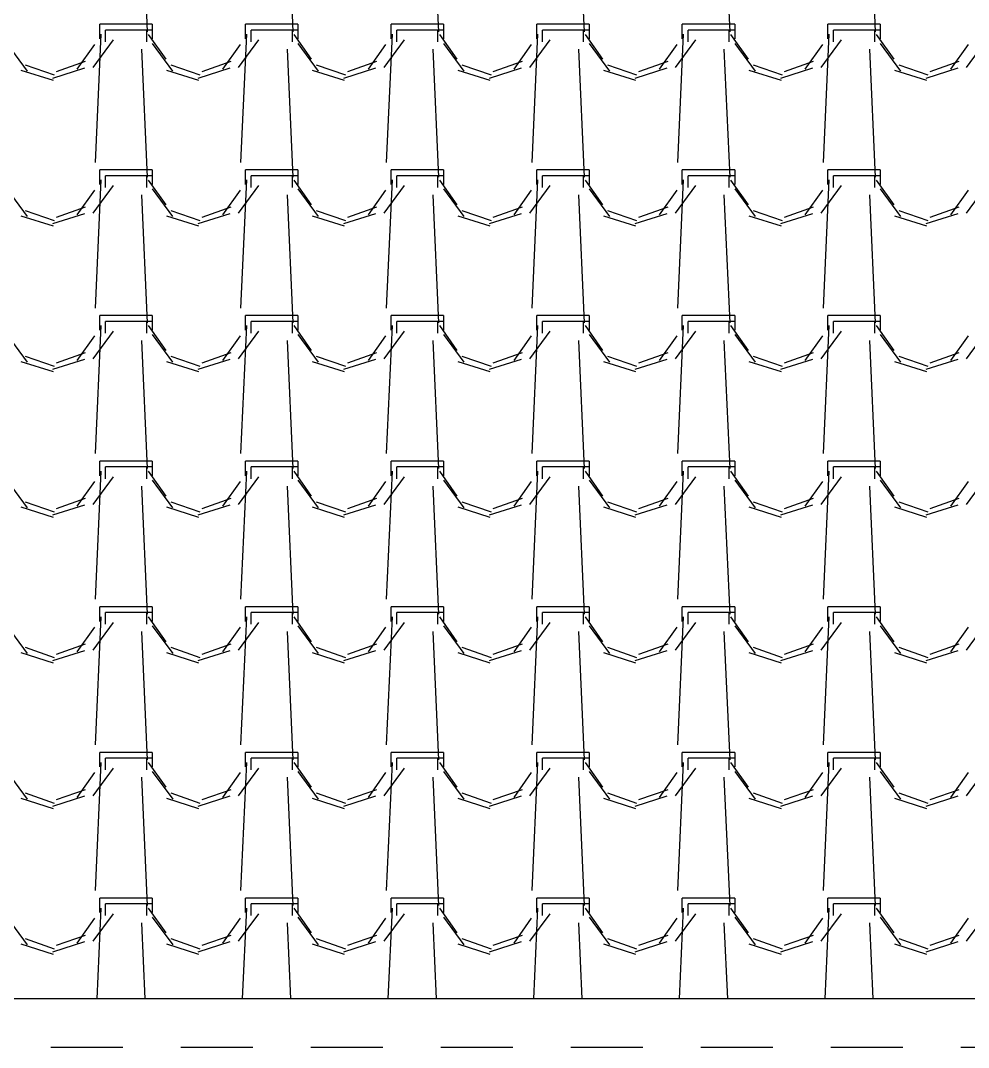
# Model space of a CAD drawing. Header units: millimetres. Extents: x 3923 to 4007, y 744 to 863.
# Drawn here: x 3930.533 to 3932.174, y 840.999 to 842.776 of the extents above; entities that cross this region are included whole.
import ezdxf

# ---------------------------------------------------------------- set-up
doc = ezdxf.new("R2010")
doc.units = ezdxf.units.MM
doc.linetypes.add('HIDDEN2', pattern=[0.1875, 0.125, -0.0625])
doc.layers.add('-HIDRO', color=8, linetype='Continuous')

msp = doc.modelspace()

# ---------------------------------------------------------------- linework, layer by layer
at = {"layer": '-HIDRO', "linetype": 'Continuous'}
for p, q in [((3930.7423, 842.9786), (3930.7523, 842.7568)), ((3930.9943, 842.9786), (3931.0043, 842.7568)), ((3931.2463, 842.9786), (3931.2563, 842.7568)), ((3931.4983, 842.9786), (3931.5083, 842.7568)), ((3931.7503, 842.9786), (3931.7603, 842.7568)), ((3932.0023, 842.9786), (3932.0123, 842.7568)), ((3930.7508, 842.7696), (3930.6702, 842.7696)), ((3930.6702, 842.7444), (3930.6702, 842.7696)), ((3930.7508, 842.7595), (3930.6802, 842.7595)), ((3930.6802, 842.7393), (3930.6802, 842.7595)), ((3930.7609, 842.7696), (3930.7508, 842.7696)), ((3930.7508, 842.7595), (3930.7508, 842.7393)), ((3930.7609, 842.7595), (3930.7508, 842.7595)), ((3930.7609, 842.7696), (3930.7609, 842.7444)), ((3931.0028, 842.7696), (3930.9222, 842.7696)), ((3930.9222, 842.7444), (3930.9222, 842.7696)), ((3931.0028, 842.7595), (3930.9322, 842.7595)), ((3930.9322, 842.7393), (3930.9322, 842.7595)), ((3931.0129, 842.7696), (3931.0028, 842.7696)), ((3931.0028, 842.7595), (3931.0028, 842.7393)), ((3931.0129, 842.7595), (3931.0028, 842.7595)), ((3931.0129, 842.7696), (3931.0129, 842.7444)), ((3931.2548, 842.7696), (3931.1742, 842.7696)), ((3931.1742, 842.7444), (3931.1742, 842.7696)), ((3931.2548, 842.7595), (3931.1842, 842.7595)), ((3931.1842, 842.7393), (3931.1842, 842.7595)), ((3931.2649, 842.7696), (3931.2548, 842.7696)), ((3931.2548, 842.7595), (3931.2548, 842.7393)), ((3931.2649, 842.7595), (3931.2548, 842.7595)), ((3931.2649, 842.7696), (3931.2649, 842.7444)), ((3931.5068, 842.7696), (3931.4262, 842.7696)), ((3931.4262, 842.7444), (3931.4262, 842.7696)), ((3931.5068, 842.7595), (3931.4362, 842.7595)), ((3931.4362, 842.7393), (3931.4362, 842.7595)), ((3931.5169, 842.7696), (3931.5068, 842.7696)), ((3931.5068, 842.7595), (3931.5068, 842.7393)), ((3931.5169, 842.7595), (3931.5068, 842.7595)), ((3931.5169, 842.7696), (3931.5169, 842.7444)), ((3931.7588, 842.7696), (3931.6782, 842.7696)), ((3931.6782, 842.7444), (3931.6782, 842.7696)), ((3931.7588, 842.7595), (3931.6882, 842.7595)), ((3931.6882, 842.7393), (3931.6882, 842.7595)), ((3931.7689, 842.7696), (3931.7588, 842.7696)), ((3931.7588, 842.7595), (3931.7588, 842.7393)), ((3931.7689, 842.7595), (3931.7588, 842.7595)), ((3931.7689, 842.7696), (3931.7689, 842.7444)), ((3932.0108, 842.7696), (3931.9302, 842.7696)), ((3931.9302, 842.7444), (3931.9302, 842.7696)), ((3932.0108, 842.7595), (3931.9402, 842.7595)), ((3931.9402, 842.7393), (3931.9402, 842.7595)), ((3932.0209, 842.7696), (3932.0108, 842.7696)), ((3932.0108, 842.7595), (3932.0108, 842.7393)), ((3932.0209, 842.7595), (3932.0108, 842.7595)), ((3932.0209, 842.7696), (3932.0209, 842.7444)), ((3930.5089, 842.7366), (3930.5441, 842.6887)), ((3930.6583, 842.6947), (3930.6936, 842.7425)), ((3930.6718, 842.7523), (3930.6618, 842.5306)), ((3930.7539, 842.7521), (3930.7841, 842.7092)), ((3930.7609, 842.7366), (3930.7961, 842.6887)), ((3930.9103, 842.6947), (3930.9456, 842.7425)), ((3930.9238, 842.7523), (3930.9138, 842.5306)), ((3931.0059, 842.7521), (3931.0361, 842.7092)), ((3931.0129, 842.7366), (3931.0481, 842.6887)), ((3931.1623, 842.6947), (3931.1976, 842.7425)), ((3931.1758, 842.7523), (3931.1658, 842.5306)), ((3931.2579, 842.7521), (3931.2881, 842.7092)), ((3931.2649, 842.7366), (3931.3001, 842.6887)), ((3931.4143, 842.6947), (3931.4496, 842.7425)), ((3931.4278, 842.7523), (3931.4178, 842.5306)), ((3931.5099, 842.7521), (3931.5401, 842.7092)), ((3931.5169, 842.7366), (3931.5521, 842.6887)), ((3931.6663, 842.6947), (3931.7016, 842.7425)), ((3931.6798, 842.7523), (3931.6698, 842.5306)), ((3931.7619, 842.7521), (3931.7921, 842.7092)), ((3931.7689, 842.7366), (3931.8041, 842.6887)), ((3931.9183, 842.6947), (3931.9536, 842.7425)), ((3931.9318, 842.7523), (3931.9218, 842.5306)), ((3932.0139, 842.7521), (3932.0441, 842.7092)), ((3932.0209, 842.7366), (3932.0561, 842.6887)), ((3932.1703, 842.6947), (3932.2056, 842.7425)), ((3930.631, 842.6917), (3930.6613, 842.7346)), ((3930.7423, 842.7266), (3930.7523, 842.5048)), ((3930.883, 842.6917), (3930.9133, 842.7346)), ((3930.9943, 842.7266), (3931.0043, 842.5048)), ((3931.135, 842.6917), (3931.1653, 842.7346)), ((3931.2463, 842.7266), (3931.2563, 842.5048)), ((3931.387, 842.6917), (3931.4173, 842.7346)), ((3931.4983, 842.7266), (3931.5083, 842.5048)), ((3931.639, 842.6917), (3931.6693, 842.7346)), ((3931.7503, 842.7266), (3931.7603, 842.5048)), ((3931.891, 842.6917), (3931.9213, 842.7346)), ((3932.0023, 842.7266), (3932.0123, 842.5048)), ((3932.143, 842.6917), (3932.1733, 842.7346)), ((3930.5951, 842.6879), (3930.6455, 842.7055)), ((3930.8471, 842.6879), (3930.8975, 842.7055)), ((3931.0991, 842.6879), (3931.1495, 842.7055)), ((3931.3511, 842.6879), (3931.4015, 842.7055)), ((3931.6031, 842.6879), (3931.6535, 842.7055)), ((3931.8551, 842.6879), (3931.9055, 842.7055)), ((3932.1071, 842.6879), (3932.1575, 842.7055)), ((3930.5336, 842.6903), (3930.5891, 842.6726)), ((3930.5408, 842.6996), (3930.5912, 842.6819)), ((3930.5885, 842.6766), (3930.6439, 842.6942)), ((3930.7856, 842.6903), (3930.8411, 842.6726)), ((3930.7928, 842.6996), (3930.8432, 842.6819)), ((3930.8405, 842.6766), (3930.8959, 842.6942)), ((3931.0376, 842.6903), (3931.0931, 842.6726)), ((3931.0448, 842.6996), (3931.0952, 842.6819)), ((3931.0925, 842.6766), (3931.1479, 842.6942)), ((3931.2896, 842.6903), (3931.3451, 842.6726)), ((3931.2968, 842.6996), (3931.3472, 842.6819)), ((3931.3445, 842.6766), (3931.3999, 842.6942)), ((3931.5416, 842.6903), (3931.5971, 842.6726)), ((3931.5488, 842.6996), (3931.5992, 842.6819)), ((3931.5965, 842.6766), (3931.6519, 842.6942)), ((3931.7936, 842.6903), (3931.8491, 842.6726)), ((3931.8008, 842.6996), (3931.8512, 842.6819)), ((3931.8485, 842.6766), (3931.9039, 842.6942)), ((3932.0456, 842.6903), (3932.1011, 842.6726)), ((3932.0528, 842.6996), (3932.1032, 842.6819)), ((3932.1005, 842.6766), (3932.1559, 842.6942)), ((3930.7508, 842.5176), (3930.6702, 842.5176)), ((3930.6702, 842.4924), (3930.6702, 842.5176)), ((3930.7508, 842.5075), (3930.6802, 842.5075)), ((3930.6802, 842.4873), (3930.6802, 842.5075)), ((3930.7609, 842.5176), (3930.7508, 842.5176)), ((3930.7508, 842.5075), (3930.7508, 842.4873)), ((3930.7609, 842.5075), (3930.7508, 842.5075)), ((3930.7609, 842.5176), (3930.7609, 842.4924)), ((3931.0028, 842.5176), (3930.9222, 842.5176)), ((3930.9222, 842.4924), (3930.9222, 842.5176)), ((3931.0028, 842.5075), (3930.9322, 842.5075)), ((3930.9322, 842.4873), (3930.9322, 842.5075)), ((3931.0129, 842.5176), (3931.0028, 842.5176)), ((3931.0028, 842.5075), (3931.0028, 842.4873)), ((3931.0129, 842.5075), (3931.0028, 842.5075)), ((3931.0129, 842.5176), (3931.0129, 842.4924)), ((3931.2548, 842.5176), (3931.1742, 842.5176)), ((3931.1742, 842.4924), (3931.1742, 842.5176)), ((3931.2548, 842.5075), (3931.1842, 842.5075)), ((3931.1842, 842.4873), (3931.1842, 842.5075)), ((3931.2649, 842.5176), (3931.2548, 842.5176)), ((3931.2548, 842.5075), (3931.2548, 842.4873)), ((3931.2649, 842.5075), (3931.2548, 842.5075)), ((3931.2649, 842.5176), (3931.2649, 842.4924)), ((3931.5068, 842.5176), (3931.4262, 842.5176)), ((3931.4262, 842.4924), (3931.4262, 842.5176)), ((3931.5068, 842.5075), (3931.4362, 842.5075)), ((3931.4362, 842.4873), (3931.4362, 842.5075)), ((3931.5169, 842.5176), (3931.5068, 842.5176)), ((3931.5068, 842.5075), (3931.5068, 842.4873)), ((3931.5169, 842.5075), (3931.5068, 842.5075)), ((3931.5169, 842.5176), (3931.5169, 842.4924)), ((3931.7588, 842.5176), (3931.6782, 842.5176)), ((3931.6782, 842.4924), (3931.6782, 842.5176)), ((3931.7588, 842.5075), (3931.6882, 842.5075)), ((3931.6882, 842.4873), (3931.6882, 842.5075)), ((3931.7689, 842.5176), (3931.7588, 842.5176)), ((3931.7588, 842.5075), (3931.7588, 842.4873)), ((3931.7689, 842.5075), (3931.7588, 842.5075)), ((3931.7689, 842.5176), (3931.7689, 842.4924)), ((3932.0108, 842.5176), (3931.9302, 842.5176)), ((3931.9302, 842.4924), (3931.9302, 842.5176)), ((3932.0108, 842.5075), (3931.9402, 842.5075)), ((3931.9402, 842.4873), (3931.9402, 842.5075)), ((3932.0209, 842.5176), (3932.0108, 842.5176)), ((3932.0108, 842.5075), (3932.0108, 842.4873)), ((3932.0209, 842.5075), (3932.0108, 842.5075)), ((3932.0209, 842.5176), (3932.0209, 842.4924)), ((3930.6583, 842.4427), (3930.6936, 842.4905)), ((3930.6718, 842.5003), (3930.6618, 842.2786)), ((3930.7539, 842.5001), (3930.7841, 842.4572)), ((3930.9103, 842.4427), (3930.9456, 842.4905)), ((3930.9238, 842.5003), (3930.9138, 842.2786)), ((3931.0059, 842.5001), (3931.0361, 842.4572)), ((3931.1623, 842.4427), (3931.1976, 842.4905)), ((3931.1758, 842.5003), (3931.1658, 842.2786)), ((3931.2579, 842.5001), (3931.2881, 842.4572)), ((3931.4143, 842.4427), (3931.4496, 842.4905)), ((3931.4278, 842.5003), (3931.4178, 842.2786)), ((3931.5099, 842.5001), (3931.5401, 842.4572)), ((3931.6663, 842.4427), (3931.7016, 842.4905)), ((3931.6798, 842.5003), (3931.6698, 842.2786)), ((3931.7619, 842.5001), (3931.7921, 842.4572)), ((3931.9183, 842.4427), (3931.9536, 842.4905)), ((3931.9318, 842.5003), (3931.9218, 842.2786)), ((3932.0139, 842.5001), (3932.0441, 842.4572)), ((3932.1703, 842.4427), (3932.2056, 842.4905)), ((3930.5089, 842.4846), (3930.5441, 842.4367)), ((3930.631, 842.4397), (3930.6613, 842.4826)), ((3930.7423, 842.4746), (3930.7523, 842.2528)), ((3930.7609, 842.4846), (3930.7961, 842.4367)), ((3930.883, 842.4397), (3930.9133, 842.4826)), ((3930.9943, 842.4746), (3931.0043, 842.2528)), ((3931.0129, 842.4846), (3931.0481, 842.4367)), ((3931.135, 842.4397), (3931.1653, 842.4826)), ((3931.2463, 842.4746), (3931.2563, 842.2528)), ((3931.2649, 842.4846), (3931.3001, 842.4367)), ((3931.387, 842.4397), (3931.4173, 842.4826)), ((3931.4983, 842.4746), (3931.5083, 842.2528)), ((3931.5169, 842.4846), (3931.5521, 842.4367)), ((3931.639, 842.4397), (3931.6693, 842.4826)), ((3931.7503, 842.4746), (3931.7603, 842.2528)), ((3931.7689, 842.4846), (3931.8041, 842.4367)), ((3931.891, 842.4397), (3931.9213, 842.4826)), ((3932.0023, 842.4746), (3932.0123, 842.2528)), ((3932.0209, 842.4846), (3932.0561, 842.4367)), ((3932.143, 842.4397), (3932.1733, 842.4826)), ((3930.5951, 842.4359), (3930.6455, 842.4535)), ((3930.8471, 842.4359), (3930.8975, 842.4535)), ((3931.0991, 842.4359), (3931.1495, 842.4535)), ((3931.3511, 842.4359), (3931.4015, 842.4535)), ((3931.6031, 842.4359), (3931.6535, 842.4535)), ((3931.8551, 842.4359), (3931.9055, 842.4535)), ((3932.1071, 842.4359), (3932.1575, 842.4535)), ((3930.5336, 842.4383), (3930.5891, 842.4206)), ((3930.5408, 842.4475), (3930.5912, 842.4299)), ((3930.5885, 842.4246), (3930.6439, 842.4422)), ((3930.7856, 842.4383), (3930.8411, 842.4206)), ((3930.7928, 842.4475), (3930.8432, 842.4299)), ((3930.8405, 842.4246), (3930.8959, 842.4422)), ((3931.0376, 842.4383), (3931.0931, 842.4206)), ((3931.0448, 842.4475), (3931.0952, 842.4299)), ((3931.0925, 842.4246), (3931.1479, 842.4422)), ((3931.2896, 842.4383), (3931.3451, 842.4206)), ((3931.2968, 842.4475), (3931.3472, 842.4299)), ((3931.3445, 842.4246), (3931.3999, 842.4422)), ((3931.5416, 842.4383), (3931.5971, 842.4206)), ((3931.5488, 842.4475), (3931.5992, 842.4299)), ((3931.5965, 842.4246), (3931.6519, 842.4422)), ((3931.7936, 842.4383), (3931.8491, 842.4206)), ((3931.8008, 842.4475), (3931.8512, 842.4299)), ((3931.8485, 842.4246), (3931.9039, 842.4422)), ((3932.0456, 842.4383), (3932.1011, 842.4206)), ((3932.0528, 842.4475), (3932.1032, 842.4299)), ((3932.1005, 842.4246), (3932.1559, 842.4422)), ((3930.7508, 842.2656), (3930.6702, 842.2656)), ((3930.6702, 842.2404), (3930.6702, 842.2656)), ((3930.7609, 842.2656), (3930.7508, 842.2656)), ((3930.7609, 842.2656), (3930.7609, 842.2404)), ((3931.0028, 842.2656), (3930.9222, 842.2656)), ((3930.9222, 842.2404), (3930.9222, 842.2656)), ((3931.0129, 842.2656), (3931.0028, 842.2656)), ((3931.0129, 842.2656), (3931.0129, 842.2404)), ((3931.2548, 842.2656), (3931.1742, 842.2656)), ((3931.1742, 842.2404), (3931.1742, 842.2656)), ((3931.2649, 842.2656), (3931.2548, 842.2656)), ((3931.2649, 842.2656), (3931.2649, 842.2404)), ((3931.5068, 842.2656), (3931.4262, 842.2656)), ((3931.4262, 842.2404), (3931.4262, 842.2656)), ((3931.5169, 842.2656), (3931.5068, 842.2656)), ((3931.5169, 842.2656), (3931.5169, 842.2404)), ((3931.7588, 842.2656), (3931.6782, 842.2656)), ((3931.6782, 842.2404), (3931.6782, 842.2656)), ((3931.7689, 842.2656), (3931.7588, 842.2656)), ((3931.7689, 842.2656), (3931.7689, 842.2404)), ((3932.0108, 842.2656), (3931.9302, 842.2656)), ((3931.9302, 842.2404), (3931.9302, 842.2656)), ((3932.0209, 842.2656), (3932.0108, 842.2656)), ((3932.0209, 842.2656), (3932.0209, 842.2404)), ((3930.6583, 842.1907), (3930.6936, 842.2385)), ((3930.6718, 842.2483), (3930.6618, 842.0266)), ((3930.7508, 842.2555), (3930.6802, 842.2555)), ((3930.6802, 842.2353), (3930.6802, 842.2555)), ((3930.7508, 842.2555), (3930.7508, 842.2353)), ((3930.7609, 842.2555), (3930.7508, 842.2555)), ((3930.7539, 842.2481), (3930.7841, 842.2052)), ((3930.9103, 842.1907), (3930.9456, 842.2385)), ((3930.9238, 842.2483), (3930.9138, 842.0266)), ((3931.0028, 842.2555), (3930.9322, 842.2555)), ((3930.9322, 842.2353), (3930.9322, 842.2555)), ((3931.0028, 842.2555), (3931.0028, 842.2353)), ((3931.0129, 842.2555), (3931.0028, 842.2555)), ((3931.0059, 842.2481), (3931.0361, 842.2052)), ((3931.1623, 842.1907), (3931.1976, 842.2385)), ((3931.1758, 842.2483), (3931.1658, 842.0266)), ((3931.2548, 842.2555), (3931.1842, 842.2555)), ((3931.1842, 842.2353), (3931.1842, 842.2555)), ((3931.2548, 842.2555), (3931.2548, 842.2353)), ((3931.2649, 842.2555), (3931.2548, 842.2555)), ((3931.2579, 842.2481), (3931.2881, 842.2052)), ((3931.4143, 842.1907), (3931.4496, 842.2385)), ((3931.4278, 842.2483), (3931.4178, 842.0266)), ((3931.5068, 842.2555), (3931.4362, 842.2555)), ((3931.4362, 842.2353), (3931.4362, 842.2555)), ((3931.5068, 842.2555), (3931.5068, 842.2353)), ((3931.5169, 842.2555), (3931.5068, 842.2555)), ((3931.5099, 842.2481), (3931.5401, 842.2052)), ((3931.6663, 842.1907), (3931.7016, 842.2385)), ((3931.6798, 842.2483), (3931.6698, 842.0266)), ((3931.7588, 842.2555), (3931.6882, 842.2555)), ((3931.6882, 842.2353), (3931.6882, 842.2555)), ((3931.7588, 842.2555), (3931.7588, 842.2353)), ((3931.7689, 842.2555), (3931.7588, 842.2555)), ((3931.7619, 842.2481), (3931.7921, 842.2052)), ((3931.9183, 842.1907), (3931.9536, 842.2385)), ((3931.9318, 842.2483), (3931.9218, 842.0266)), ((3932.0108, 842.2555), (3931.9402, 842.2555)), ((3931.9402, 842.2353), (3931.9402, 842.2555)), ((3932.0108, 842.2555), (3932.0108, 842.2353)), ((3932.0209, 842.2555), (3932.0108, 842.2555)), ((3932.0139, 842.2481), (3932.0441, 842.2052)), ((3932.1703, 842.1907), (3932.2056, 842.2385)), ((3930.5089, 842.2326), (3930.5441, 842.1847)), ((3930.631, 842.1877), (3930.6613, 842.2306)), ((3930.7423, 842.2226), (3930.7523, 842.0008)), ((3930.7609, 842.2326), (3930.7961, 842.1847)), ((3930.883, 842.1877), (3930.9133, 842.2306)), ((3930.9943, 842.2226), (3931.0043, 842.0008)), ((3931.0129, 842.2326), (3931.0481, 842.1847)), ((3931.135, 842.1877), (3931.1653, 842.2306)), ((3931.2463, 842.2226), (3931.2563, 842.0008)), ((3931.2649, 842.2326), (3931.3001, 842.1847)), ((3931.387, 842.1877), (3931.4173, 842.2306)), ((3931.4983, 842.2226), (3931.5083, 842.0008)), ((3931.5169, 842.2326), (3931.5521, 842.1847)), ((3931.639, 842.1877), (3931.6693, 842.2306)), ((3931.7503, 842.2226), (3931.7603, 842.0008)), ((3931.7689, 842.2326), (3931.8041, 842.1847)), ((3931.891, 842.1877), (3931.9213, 842.2306)), ((3932.0023, 842.2226), (3932.0123, 842.0008)), ((3932.0209, 842.2326), (3932.0561, 842.1847)), ((3932.143, 842.1877), (3932.1733, 842.2306)), ((3930.5336, 842.1863), (3930.5891, 842.1686)), ((3930.5408, 842.1955), (3930.5912, 842.1779)), ((3930.5885, 842.1726), (3930.6439, 842.1902)), ((3930.5951, 842.1839), (3930.6455, 842.2015)), ((3930.7856, 842.1863), (3930.8411, 842.1686)), ((3930.7928, 842.1955), (3930.8432, 842.1779)), ((3930.8405, 842.1726), (3930.8959, 842.1902)), ((3930.8471, 842.1839), (3930.8975, 842.2015)), ((3931.0376, 842.1863), (3931.0931, 842.1686)), ((3931.0448, 842.1955), (3931.0952, 842.1779)), ((3931.0925, 842.1726), (3931.1479, 842.1902)), ((3931.0991, 842.1839), (3931.1495, 842.2015)), ((3931.2896, 842.1863), (3931.3451, 842.1686)), ((3931.2968, 842.1955), (3931.3472, 842.1779)), ((3931.3445, 842.1726), (3931.3999, 842.1902)), ((3931.3511, 842.1839), (3931.4015, 842.2015)), ((3931.5416, 842.1863), (3931.5971, 842.1686)), ((3931.5488, 842.1955), (3931.5992, 842.1779)), ((3931.5965, 842.1726), (3931.6519, 842.1902)), ((3931.6031, 842.1839), (3931.6535, 842.2015)), ((3931.7936, 842.1863), (3931.8491, 842.1686)), ((3931.8008, 842.1955), (3931.8512, 842.1779)), ((3931.8485, 842.1726), (3931.9039, 842.1902)), ((3931.8551, 842.1839), (3931.9055, 842.2015)), ((3932.0456, 842.1863), (3932.1011, 842.1686)), ((3932.0528, 842.1955), (3932.1032, 842.1779)), ((3932.1005, 842.1726), (3932.1559, 842.1902)), ((3932.1071, 842.1839), (3932.1575, 842.2015)), ((3930.7508, 842.0136), (3930.6702, 842.0136)), ((3930.6702, 841.9884), (3930.6702, 842.0136)), ((3930.7609, 842.0136), (3930.7508, 842.0136)), ((3930.7609, 842.0136), (3930.7609, 841.9884)), ((3931.0028, 842.0136), (3930.9222, 842.0136)), ((3930.9222, 841.9884), (3930.9222, 842.0136)), ((3931.0129, 842.0136), (3931.0028, 842.0136)), ((3931.0129, 842.0136), (3931.0129, 841.9884)), ((3931.2548, 842.0136), (3931.1742, 842.0136)), ((3931.1742, 841.9884), (3931.1742, 842.0136)), ((3931.2649, 842.0136), (3931.2548, 842.0136)), ((3931.2649, 842.0136), (3931.2649, 841.9884)), ((3931.5068, 842.0136), (3931.4262, 842.0136)), ((3931.4262, 841.9884), (3931.4262, 842.0136)), ((3931.5169, 842.0136), (3931.5068, 842.0136)), ((3931.5169, 842.0136), (3931.5169, 841.9884)), ((3931.7588, 842.0136), (3931.6782, 842.0136)), ((3931.6782, 841.9884), (3931.6782, 842.0136)), ((3931.7689, 842.0136), (3931.7588, 842.0136)), ((3931.7689, 842.0136), (3931.7689, 841.9884)), ((3932.0108, 842.0136), (3931.9302, 842.0136)), ((3931.9302, 841.9884), (3931.9302, 842.0136)), ((3932.0209, 842.0136), (3932.0108, 842.0136)), ((3932.0209, 842.0136), (3932.0209, 841.9884)), ((3930.6718, 841.9963), (3930.6618, 841.7746)), ((3930.7508, 842.0035), (3930.6802, 842.0035)), ((3930.6802, 841.9833), (3930.6802, 842.0035)), ((3930.7508, 842.0035), (3930.7508, 841.9833)), ((3930.7609, 842.0035), (3930.7508, 842.0035)), ((3930.7539, 841.9961), (3930.7841, 841.9532)), ((3930.9238, 841.9963), (3930.9138, 841.7746)), ((3931.0028, 842.0035), (3930.9322, 842.0035)), ((3930.9322, 841.9833), (3930.9322, 842.0035)), ((3931.0028, 842.0035), (3931.0028, 841.9833)), ((3931.0129, 842.0035), (3931.0028, 842.0035)), ((3931.0059, 841.9961), (3931.0361, 841.9532)), ((3931.1758, 841.9963), (3931.1658, 841.7746)), ((3931.2548, 842.0035), (3931.1842, 842.0035)), ((3931.1842, 841.9833), (3931.1842, 842.0035)), ((3931.2548, 842.0035), (3931.2548, 841.9833)), ((3931.2649, 842.0035), (3931.2548, 842.0035)), ((3931.2579, 841.9961), (3931.2881, 841.9532)), ((3931.4278, 841.9963), (3931.4178, 841.7746)), ((3931.5068, 842.0035), (3931.4362, 842.0035)), ((3931.4362, 841.9833), (3931.4362, 842.0035)), ((3931.5068, 842.0035), (3931.5068, 841.9833)), ((3931.5169, 842.0035), (3931.5068, 842.0035)), ((3931.5099, 841.9961), (3931.5401, 841.9532)), ((3931.6798, 841.9963), (3931.6698, 841.7746)), ((3931.7588, 842.0035), (3931.6882, 842.0035)), ((3931.6882, 841.9833), (3931.6882, 842.0035)), ((3931.7588, 842.0035), (3931.7588, 841.9833)), ((3931.7689, 842.0035), (3931.7588, 842.0035)), ((3931.7619, 841.9961), (3931.7921, 841.9532)), ((3931.9318, 841.9963), (3931.9218, 841.7746)), ((3932.0108, 842.0035), (3931.9402, 842.0035)), ((3931.9402, 841.9833), (3931.9402, 842.0035)), ((3932.0108, 842.0035), (3932.0108, 841.9833)), ((3932.0209, 842.0035), (3932.0108, 842.0035)), ((3932.0139, 841.9961), (3932.0441, 841.9532)), ((3930.5089, 841.9806), (3930.5442, 841.9327)), ((3930.631, 841.9357), (3930.6613, 841.9786)), ((3930.6583, 841.9387), (3930.6936, 841.9865)), ((3930.7609, 841.9806), (3930.7961, 841.9327)), ((3930.883, 841.9357), (3930.9133, 841.9786)), ((3930.9103, 841.9387), (3930.9456, 841.9865)), ((3931.0129, 841.9806), (3931.0481, 841.9327)), ((3931.135, 841.9357), (3931.1653, 841.9786)), ((3931.1623, 841.9387), (3931.1976, 841.9865)), ((3931.2649, 841.9806), (3931.3001, 841.9327)), ((3931.387, 841.9357), (3931.4173, 841.9786)), ((3931.4143, 841.9387), (3931.4496, 841.9865)), ((3931.5169, 841.9806), (3931.5521, 841.9327)), ((3931.639, 841.9357), (3931.6693, 841.9786)), ((3931.6663, 841.9387), (3931.7016, 841.9865)), ((3931.7689, 841.9806), (3931.8041, 841.9327)), ((3931.891, 841.9357), (3931.9213, 841.9786)), ((3931.9183, 841.9387), (3931.9536, 841.9865)), ((3932.0209, 841.9806), (3932.0561, 841.9327)), ((3932.143, 841.9357), (3932.1733, 841.9786)), ((3932.1703, 841.9387), (3932.2056, 841.9865)), ((3930.7423, 841.9706), (3930.7523, 841.7488)), ((3930.9943, 841.9706), (3931.0043, 841.7488)), ((3931.2463, 841.9706), (3931.2563, 841.7488)), ((3931.4983, 841.9706), (3931.5083, 841.7488)), ((3931.7503, 841.9706), (3931.7603, 841.7488)), ((3932.0023, 841.9706), (3932.0123, 841.7488)), ((3930.5408, 841.9435), (3930.5912, 841.9259)), ((3930.5885, 841.9206), (3930.6439, 841.9382)), ((3930.5951, 841.9319), (3930.6455, 841.9495)), ((3930.7928, 841.9435), (3930.8432, 841.9259)), ((3930.8405, 841.9206), (3930.8959, 841.9382)), ((3930.8471, 841.9319), (3930.8975, 841.9495)), ((3931.0448, 841.9435), (3931.0952, 841.9259)), ((3931.0925, 841.9206), (3931.1479, 841.9382)), ((3931.0991, 841.9319), (3931.1495, 841.9495)), ((3931.2968, 841.9435), (3931.3472, 841.9259)), ((3931.3445, 841.9206), (3931.3999, 841.9382)), ((3931.3511, 841.9319), (3931.4015, 841.9495)), ((3931.5488, 841.9435), (3931.5992, 841.9259)), ((3931.5965, 841.9206), (3931.6519, 841.9382)), ((3931.6031, 841.9319), (3931.6535, 841.9495)), ((3931.8008, 841.9435), (3931.8512, 841.9259)), ((3931.8485, 841.9206), (3931.9039, 841.9382)), ((3931.8551, 841.9319), (3931.9055, 841.9495)), ((3932.0528, 841.9435), (3932.1032, 841.9259)), ((3932.1005, 841.9206), (3932.1559, 841.9382)), ((3932.1071, 841.9319), (3932.1575, 841.9495)), ((3930.5336, 841.9343), (3930.5891, 841.9166)), ((3930.7856, 841.9343), (3930.8411, 841.9166)), ((3931.0376, 841.9343), (3931.0931, 841.9166)), ((3931.2896, 841.9343), (3931.3451, 841.9166)), ((3931.5416, 841.9343), (3931.5971, 841.9166)), ((3931.7936, 841.9343), (3931.8491, 841.9166)), ((3932.0456, 841.9343), (3932.1011, 841.9166)), ((3930.7508, 841.7616), (3930.6702, 841.7616)), ((3930.6702, 841.7364), (3930.6702, 841.7616)), ((3930.7609, 841.7616), (3930.7508, 841.7616)), ((3930.7609, 841.7616), (3930.7609, 841.7364)), ((3931.0028, 841.7616), (3930.9222, 841.7616)), ((3930.9222, 841.7364), (3930.9222, 841.7616)), ((3931.0129, 841.7616), (3931.0028, 841.7616)), ((3931.0129, 841.7616), (3931.0129, 841.7364)), ((3931.2548, 841.7616), (3931.1742, 841.7616)), ((3931.1742, 841.7364), (3931.1742, 841.7616)), ((3931.2649, 841.7616), (3931.2548, 841.7616)), ((3931.2649, 841.7616), (3931.2649, 841.7364)), ((3931.5068, 841.7616), (3931.4262, 841.7616)), ((3931.4262, 841.7364), (3931.4262, 841.7616)), ((3931.5169, 841.7616), (3931.5068, 841.7616)), ((3931.5169, 841.7616), (3931.5169, 841.7364)), ((3931.7588, 841.7616), (3931.6782, 841.7616)), ((3931.6782, 841.7364), (3931.6782, 841.7616)), ((3931.7689, 841.7616), (3931.7588, 841.7616)), ((3931.7689, 841.7616), (3931.7689, 841.7364)), ((3932.0108, 841.7616), (3931.9302, 841.7616)), ((3931.9302, 841.7364), (3931.9302, 841.7616)), ((3932.0209, 841.7616), (3932.0108, 841.7616)), ((3932.0209, 841.7616), (3932.0209, 841.7364)), ((3930.6718, 841.7443), (3930.6618, 841.5226)), ((3930.7508, 841.7515), (3930.6802, 841.7515)), ((3930.6802, 841.7313), (3930.6802, 841.7515)), ((3930.7508, 841.7515), (3930.7508, 841.7313)), ((3930.7609, 841.7515), (3930.7508, 841.7515)), ((3930.7539, 841.7441), (3930.7841, 841.7012)), ((3930.9238, 841.7443), (3930.9138, 841.5226)), ((3931.0028, 841.7515), (3930.9322, 841.7515)), ((3930.9322, 841.7313), (3930.9322, 841.7515)), ((3931.0028, 841.7515), (3931.0028, 841.7313)), ((3931.0129, 841.7515), (3931.0028, 841.7515)), ((3931.0059, 841.7441), (3931.0361, 841.7012)), ((3931.1758, 841.7443), (3931.1658, 841.5226)), ((3931.2548, 841.7515), (3931.1842, 841.7515)), ((3931.1842, 841.7313), (3931.1842, 841.7515)), ((3931.2548, 841.7515), (3931.2548, 841.7313)), ((3931.2649, 841.7515), (3931.2548, 841.7515)), ((3931.2579, 841.7441), (3931.2881, 841.7012)), ((3931.4278, 841.7443), (3931.4178, 841.5226)), ((3931.5068, 841.7515), (3931.4362, 841.7515)), ((3931.4362, 841.7313), (3931.4362, 841.7515)), ((3931.5068, 841.7515), (3931.5068, 841.7313)), ((3931.5169, 841.7515), (3931.5068, 841.7515)), ((3931.5099, 841.7441), (3931.5401, 841.7012)), ((3931.6798, 841.7443), (3931.6698, 841.5226)), ((3931.7588, 841.7515), (3931.6882, 841.7515)), ((3931.6882, 841.7313), (3931.6882, 841.7515)), ((3931.7588, 841.7515), (3931.7588, 841.7313)), ((3931.7689, 841.7515), (3931.7588, 841.7515)), ((3931.7619, 841.7441), (3931.7921, 841.7012)), ((3931.9318, 841.7443), (3931.9218, 841.5226)), ((3932.0108, 841.7515), (3931.9402, 841.7515)), ((3931.9402, 841.7313), (3931.9402, 841.7515)), ((3932.0108, 841.7515), (3932.0108, 841.7313)), ((3932.0209, 841.7515), (3932.0108, 841.7515)), ((3932.0139, 841.7441), (3932.0441, 841.7012)), ((3930.5089, 841.7286), (3930.5442, 841.6807)), ((3930.631, 841.6837), (3930.6613, 841.7266)), ((3930.6583, 841.6867), (3930.6936, 841.7345)), ((3930.7609, 841.7286), (3930.7962, 841.6807)), ((3930.883, 841.6837), (3930.9133, 841.7266)), ((3930.9103, 841.6867), (3930.9456, 841.7345)), ((3931.0129, 841.7286), (3931.0481, 841.6807)), ((3931.135, 841.6837), (3931.1653, 841.7266)), ((3931.1623, 841.6867), (3931.1976, 841.7345)), ((3931.2649, 841.7286), (3931.3001, 841.6807)), ((3931.387, 841.6837), (3931.4173, 841.7266)), ((3931.4143, 841.6867), (3931.4496, 841.7345)), ((3931.5169, 841.7286), (3931.5521, 841.6807)), ((3931.639, 841.6837), (3931.6693, 841.7266)), ((3931.6663, 841.6867), (3931.7016, 841.7345)), ((3931.7689, 841.7286), (3931.8041, 841.6807)), ((3931.891, 841.6837), (3931.9213, 841.7266)), ((3931.9183, 841.6867), (3931.9536, 841.7345)), ((3932.0209, 841.7286), (3932.0561, 841.6807)), ((3932.143, 841.6837), (3932.1733, 841.7266)), ((3932.1703, 841.6867), (3932.2056, 841.7345)), ((3930.7423, 841.7186), (3930.7523, 841.4968)), ((3930.9943, 841.7186), (3931.0043, 841.4968)), ((3931.2463, 841.7186), (3931.2563, 841.4968)), ((3931.4983, 841.7186), (3931.5083, 841.4968)), ((3931.7503, 841.7186), (3931.7603, 841.4968)), ((3932.0023, 841.7186), (3932.0123, 841.4968)), ((3930.5408, 841.6915), (3930.5912, 841.6739)), ((3930.5951, 841.6799), (3930.6455, 841.6975)), ((3930.7928, 841.6915), (3930.8432, 841.6739)), ((3930.8471, 841.6799), (3930.8975, 841.6975)), ((3931.0448, 841.6915), (3931.0952, 841.6739)), ((3931.0991, 841.6799), (3931.1495, 841.6975)), ((3931.2968, 841.6915), (3931.3472, 841.6739)), ((3931.3511, 841.6799), (3931.4015, 841.6975)), ((3931.5488, 841.6915), (3931.5992, 841.6739)), ((3931.6031, 841.6799), (3931.6535, 841.6975)), ((3931.8008, 841.6915), (3931.8512, 841.6739)), ((3931.8551, 841.6799), (3931.9055, 841.6975)), ((3932.0528, 841.6915), (3932.1032, 841.6739)), ((3932.1071, 841.6799), (3932.1575, 841.6975)), ((3930.5336, 841.6823), (3930.5891, 841.6646)), ((3930.5885, 841.6686), (3930.6439, 841.6862)), ((3930.7856, 841.6823), (3930.8411, 841.6646)), ((3930.8405, 841.6686), (3930.8959, 841.6862)), ((3931.0376, 841.6823), (3931.0931, 841.6646)), ((3931.0925, 841.6686), (3931.1479, 841.6862)), ((3931.2896, 841.6823), (3931.3451, 841.6646)), ((3931.3445, 841.6686), (3931.3999, 841.6862)), ((3931.5416, 841.6823), (3931.5971, 841.6646)), ((3931.5965, 841.6686), (3931.6519, 841.6862)), ((3931.7936, 841.6823), (3931.8491, 841.6646)), ((3931.8485, 841.6686), (3931.9039, 841.6862)), ((3932.0456, 841.6823), (3932.1011, 841.6646)), ((3932.1005, 841.6686), (3932.1559, 841.6862)), ((3930.6718, 841.4923), (3930.6618, 841.2706)), ((3930.7508, 841.5096), (3930.6702, 841.5096)), ((3930.6702, 841.4844), (3930.6702, 841.5096)), ((3930.7508, 841.4995), (3930.6802, 841.4995)), ((3930.6802, 841.4793), (3930.6802, 841.4995)), ((3930.7609, 841.5096), (3930.7508, 841.5096)), ((3930.7508, 841.4995), (3930.7508, 841.4793)), ((3930.7609, 841.4995), (3930.7508, 841.4995)), ((3930.7609, 841.5096), (3930.7609, 841.4844)), ((3930.9238, 841.4923), (3930.9138, 841.2706)), ((3931.0028, 841.5096), (3930.9222, 841.5096)), ((3930.9222, 841.4844), (3930.9222, 841.5096)), ((3931.0028, 841.4995), (3930.9322, 841.4995)), ((3930.9322, 841.4793), (3930.9322, 841.4995)), ((3931.0129, 841.5096), (3931.0028, 841.5096)), ((3931.0028, 841.4995), (3931.0028, 841.4793)), ((3931.0129, 841.4995), (3931.0028, 841.4995)), ((3931.0129, 841.5096), (3931.0129, 841.4844)), ((3931.1758, 841.4923), (3931.1658, 841.2706)), ((3931.2548, 841.5096), (3931.1742, 841.5096)), ((3931.1742, 841.4844), (3931.1742, 841.5096)), ((3931.2548, 841.4995), (3931.1842, 841.4995)), ((3931.1842, 841.4793), (3931.1842, 841.4995)), ((3931.2649, 841.5096), (3931.2548, 841.5096)), ((3931.2548, 841.4995), (3931.2548, 841.4793)), ((3931.2649, 841.4995), (3931.2548, 841.4995)), ((3931.2649, 841.5096), (3931.2649, 841.4844)), ((3931.4278, 841.4923), (3931.4178, 841.2706)), ((3931.5068, 841.5096), (3931.4262, 841.5096)), ((3931.4262, 841.4844), (3931.4262, 841.5096)), ((3931.5068, 841.4995), (3931.4362, 841.4995)), ((3931.4362, 841.4793), (3931.4362, 841.4995)), ((3931.5169, 841.5096), (3931.5068, 841.5096)), ((3931.5068, 841.4995), (3931.5068, 841.4793)), ((3931.5169, 841.4995), (3931.5068, 841.4995)), ((3931.5169, 841.5096), (3931.5169, 841.4844)), ((3931.6798, 841.4923), (3931.6698, 841.2706)), ((3931.7588, 841.5096), (3931.6782, 841.5096)), ((3931.6782, 841.4844), (3931.6782, 841.5096)), ((3931.7588, 841.4995), (3931.6882, 841.4995)), ((3931.6882, 841.4793), (3931.6882, 841.4995)), ((3931.7689, 841.5096), (3931.7588, 841.5096)), ((3931.7588, 841.4995), (3931.7588, 841.4793)), ((3931.7689, 841.4995), (3931.7588, 841.4995)), ((3931.7689, 841.5096), (3931.7689, 841.4844)), ((3931.9318, 841.4923), (3931.9218, 841.2706)), ((3932.0108, 841.5096), (3931.9302, 841.5096)), ((3931.9302, 841.4844), (3931.9302, 841.5096)), ((3932.0108, 841.4995), (3931.9402, 841.4995)), ((3931.9402, 841.4793), (3931.9402, 841.4995)), ((3932.0209, 841.5096), (3932.0108, 841.5096)), ((3932.0108, 841.4995), (3932.0108, 841.4793)), ((3932.0209, 841.4995), (3932.0108, 841.4995)), ((3932.0209, 841.5096), (3932.0209, 841.4844)), ((3930.5089, 841.4766), (3930.5442, 841.4287)), ((3930.631, 841.4317), (3930.6613, 841.4746)), ((3930.6583, 841.4347), (3930.6936, 841.4825)), ((3930.7539, 841.4921), (3930.7841, 841.4492)), ((3930.7609, 841.4766), (3930.7962, 841.4287)), ((3930.883, 841.4317), (3930.9133, 841.4746)), ((3930.9103, 841.4347), (3930.9456, 841.4825)), ((3931.0059, 841.4921), (3931.0361, 841.4492)), ((3931.0129, 841.4766), (3931.0481, 841.4287)), ((3931.135, 841.4317), (3931.1653, 841.4746)), ((3931.1623, 841.4347), (3931.1976, 841.4825)), ((3931.2579, 841.4921), (3931.2881, 841.4492)), ((3931.2649, 841.4766), (3931.3001, 841.4287)), ((3931.387, 841.4317), (3931.4173, 841.4746)), ((3931.4143, 841.4347), (3931.4496, 841.4825)), ((3931.5099, 841.4921), (3931.5401, 841.4492)), ((3931.5169, 841.4766), (3931.5521, 841.4287)), ((3931.639, 841.4317), (3931.6693, 841.4746)), ((3931.6663, 841.4347), (3931.7016, 841.4825)), ((3931.7619, 841.4921), (3931.7921, 841.4492)), ((3931.7689, 841.4766), (3931.8041, 841.4287)), ((3931.891, 841.4317), (3931.9213, 841.4746)), ((3931.9183, 841.4347), (3931.9536, 841.4825)), ((3932.0139, 841.4921), (3932.0441, 841.4492)), ((3932.0209, 841.4766), (3932.0561, 841.4287)), ((3932.143, 841.4317), (3932.1733, 841.4746)), ((3932.1703, 841.4347), (3932.2056, 841.4825)), ((3930.7423, 841.4666), (3930.7523, 841.2448)), ((3930.9943, 841.4666), (3931.0043, 841.2448)), ((3931.2463, 841.4666), (3931.2563, 841.2448)), ((3931.4983, 841.4666), (3931.5083, 841.2448)), ((3931.7503, 841.4666), (3931.7603, 841.2448)), ((3932.0023, 841.4666), (3932.0123, 841.2448)), ((3930.5408, 841.4395), (3930.5912, 841.4219)), ((3930.5951, 841.4279), (3930.6455, 841.4455)), ((3930.7928, 841.4395), (3930.8432, 841.4219)), ((3930.8471, 841.4279), (3930.8975, 841.4455)), ((3931.0448, 841.4395), (3931.0952, 841.4219)), ((3931.0991, 841.4279), (3931.1495, 841.4455)), ((3931.2968, 841.4395), (3931.3472, 841.4219)), ((3931.3511, 841.4279), (3931.4015, 841.4455)), ((3931.5488, 841.4395), (3931.5992, 841.4219)), ((3931.6031, 841.4279), (3931.6535, 841.4455)), ((3931.8008, 841.4395), (3931.8512, 841.4219)), ((3931.8551, 841.4279), (3931.9055, 841.4455)), ((3932.0528, 841.4395), (3932.1032, 841.4219)), ((3932.1071, 841.4279), (3932.1575, 841.4455)), ((3930.5336, 841.4303), (3930.5891, 841.4126)), ((3930.5885, 841.4166), (3930.6439, 841.4342)), ((3930.7856, 841.4303), (3930.8411, 841.4126)), ((3930.8405, 841.4166), (3930.8959, 841.4342)), ((3931.0376, 841.4303), (3931.0931, 841.4126)), ((3931.0925, 841.4166), (3931.1479, 841.4342)), ((3931.2896, 841.4303), (3931.3451, 841.4126)), ((3931.3445, 841.4166), (3931.3999, 841.4342)), ((3931.5416, 841.4303), (3931.5971, 841.4126)), ((3931.5965, 841.4166), (3931.6519, 841.4342)), ((3931.7936, 841.4303), (3931.8491, 841.4126)), ((3931.8485, 841.4166), (3931.9039, 841.4342)), ((3932.0456, 841.4303), (3932.1011, 841.4126)), ((3932.1005, 841.4166), (3932.1559, 841.4342)), ((3930.7508, 841.2576), (3930.6702, 841.2576)), ((3930.6702, 841.2324), (3930.6702, 841.2576)), ((3930.7508, 841.2475), (3930.6802, 841.2475)), ((3930.6802, 841.2273), (3930.6802, 841.2475)), ((3930.7609, 841.2576), (3930.7508, 841.2576)), ((3930.7508, 841.2475), (3930.7508, 841.2273)), ((3930.7609, 841.2475), (3930.7508, 841.2475)), ((3930.7609, 841.2576), (3930.7609, 841.2324)), ((3931.0028, 841.2576), (3930.9222, 841.2576)), ((3930.9222, 841.2324), (3930.9222, 841.2576)), ((3931.0028, 841.2475), (3930.9322, 841.2475)), ((3930.9322, 841.2273), (3930.9322, 841.2475)), ((3931.0129, 841.2576), (3931.0028, 841.2576)), ((3931.0028, 841.2475), (3931.0028, 841.2273)), ((3931.0129, 841.2475), (3931.0028, 841.2475)), ((3931.0129, 841.2576), (3931.0129, 841.2324)), ((3931.2548, 841.2576), (3931.1742, 841.2576)), ((3931.1742, 841.2324), (3931.1742, 841.2576)), ((3931.2548, 841.2475), (3931.1842, 841.2475)), ((3931.1842, 841.2273), (3931.1842, 841.2475)), ((3931.2649, 841.2576), (3931.2548, 841.2576)), ((3931.2548, 841.2475), (3931.2548, 841.2273)), ((3931.2649, 841.2475), (3931.2548, 841.2475)), ((3931.2649, 841.2576), (3931.2649, 841.2324)), ((3931.5068, 841.2576), (3931.4262, 841.2576)), ((3931.4262, 841.2324), (3931.4262, 841.2576)), ((3931.5068, 841.2475), (3931.4362, 841.2475)), ((3931.4362, 841.2273), (3931.4362, 841.2475)), ((3931.5169, 841.2576), (3931.5068, 841.2576)), ((3931.5068, 841.2475), (3931.5068, 841.2273)), ((3931.5169, 841.2475), (3931.5068, 841.2475)), ((3931.5169, 841.2576), (3931.5169, 841.2324)), ((3931.7588, 841.2576), (3931.6782, 841.2576)), ((3931.6782, 841.2324), (3931.6782, 841.2576)), ((3931.7588, 841.2475), (3931.6882, 841.2475)), ((3931.6882, 841.2273), (3931.6882, 841.2475)), ((3931.7689, 841.2576), (3931.7588, 841.2576)), ((3931.7588, 841.2475), (3931.7588, 841.2273)), ((3931.7689, 841.2475), (3931.7588, 841.2475)), ((3931.7689, 841.2576), (3931.7689, 841.2324)), ((3932.0108, 841.2576), (3931.9302, 841.2576)), ((3931.9302, 841.2324), (3931.9302, 841.2576)), ((3932.0108, 841.2475), (3931.9402, 841.2475)), ((3931.9402, 841.2273), (3931.9402, 841.2475)), ((3932.0209, 841.2576), (3932.0108, 841.2576)), ((3932.0108, 841.2475), (3932.0108, 841.2273)), ((3932.0209, 841.2475), (3932.0108, 841.2475)), ((3932.0209, 841.2576), (3932.0209, 841.2324)), ((3930.6583, 841.1827), (3930.6936, 841.2305)), ((3930.6718, 841.2403), (3930.6647, 841.083)), ((3930.7539, 841.2401), (3930.7841, 841.1972)), ((3930.9103, 841.1827), (3930.9456, 841.2305)), ((3930.9238, 841.2403), (3930.9167, 841.083)), ((3931.0059, 841.2401), (3931.0361, 841.1972)), ((3931.1623, 841.1827), (3931.1976, 841.2305)), ((3931.1758, 841.2403), (3931.1687, 841.083)), ((3931.2579, 841.2401), (3931.2881, 841.1972)), ((3931.4143, 841.1827), (3931.4496, 841.2305)), ((3931.4278, 841.2403), (3931.4207, 841.083)), ((3931.5099, 841.2401), (3931.5401, 841.1972)), ((3931.6663, 841.1827), (3931.7016, 841.2305)), ((3931.6798, 841.2403), (3931.6727, 841.083)), ((3931.7619, 841.2401), (3931.7921, 841.1972)), ((3931.9183, 841.1827), (3931.9536, 841.2305)), ((3931.9318, 841.2403), (3931.9247, 841.083)), ((3932.0139, 841.2401), (3932.0441, 841.1972)), ((3932.1703, 841.1827), (3932.2056, 841.2305)), ((3930.5089, 841.2246), (3930.5442, 841.1767)), ((3930.631, 841.1797), (3930.6613, 841.2226)), ((3930.7423, 841.2146), (3930.7482, 841.083)), ((3930.7609, 841.2246), (3930.7962, 841.1767)), ((3930.883, 841.1797), (3930.9133, 841.2226)), ((3930.9943, 841.2146), (3931.0002, 841.083)), ((3931.0129, 841.2246), (3931.0482, 841.1767)), ((3931.135, 841.1797), (3931.1653, 841.2226)), ((3931.2463, 841.2146), (3931.2522, 841.083)), ((3931.2649, 841.2246), (3931.3001, 841.1767)), ((3931.387, 841.1797), (3931.4173, 841.2226)), ((3931.4983, 841.2146), (3931.5042, 841.083)), ((3931.5169, 841.2246), (3931.5521, 841.1767)), ((3931.639, 841.1797), (3931.6693, 841.2226)), ((3931.7503, 841.2146), (3931.7562, 841.083)), ((3931.7689, 841.2246), (3931.8041, 841.1767)), ((3931.891, 841.1797), (3931.9213, 841.2226)), ((3932.0023, 841.2146), (3932.0082, 841.083)), ((3932.0209, 841.2246), (3932.0561, 841.1767)), ((3932.143, 841.1797), (3932.1733, 841.2226)), ((3930.5951, 841.1758), (3930.6455, 841.1935)), ((3930.8471, 841.1758), (3930.8975, 841.1935)), ((3931.0991, 841.1758), (3931.1495, 841.1935)), ((3931.3511, 841.1758), (3931.4015, 841.1935)), ((3931.6031, 841.1758), (3931.6535, 841.1935)), ((3931.8551, 841.1758), (3931.9055, 841.1935)), ((3932.107, 841.1758), (3932.1574, 841.1935)), ((3930.5336, 841.1783), (3930.5891, 841.1606)), ((3930.5408, 841.1875), (3930.5912, 841.1699)), ((3930.5885, 841.1646), (3930.6439, 841.1822)), ((3930.7856, 841.1783), (3930.8411, 841.1606)), ((3930.7928, 841.1875), (3930.8432, 841.1699)), ((3930.8405, 841.1646), (3930.8959, 841.1822)), ((3931.0376, 841.1783), (3931.0931, 841.1606)), ((3931.0448, 841.1875), (3931.0952, 841.1699)), ((3931.0925, 841.1646), (3931.1479, 841.1822)), ((3931.2896, 841.1783), (3931.3451, 841.1606)), ((3931.2968, 841.1875), (3931.3472, 841.1699)), ((3931.3445, 841.1646), (3931.3999, 841.1822)), ((3931.5416, 841.1783), (3931.5971, 841.1606)), ((3931.5488, 841.1875), (3931.5992, 841.1699)), ((3931.5965, 841.1646), (3931.6519, 841.1822)), ((3931.7936, 841.1783), (3931.8491, 841.1606)), ((3931.8008, 841.1875), (3931.8512, 841.1699)), ((3931.8485, 841.1646), (3931.9039, 841.1822)), ((3932.0456, 841.1783), (3932.1011, 841.1606)), ((3932.0528, 841.1875), (3932.1032, 841.1699)), ((3932.1005, 841.1646), (3932.1559, 841.1822)), ((3938.5851, 841.083), (3929.0091, 841.083))]:
    msp.add_line(p, q, dxfattribs=at)
at = {"layer": '-HIDRO', "linetype": 'HIDDEN2'}
msp.add_line((3938.5851, 840.999), (3929.0091, 840.999), dxfattribs=at)

doc.saveas('drawing.dxf')
